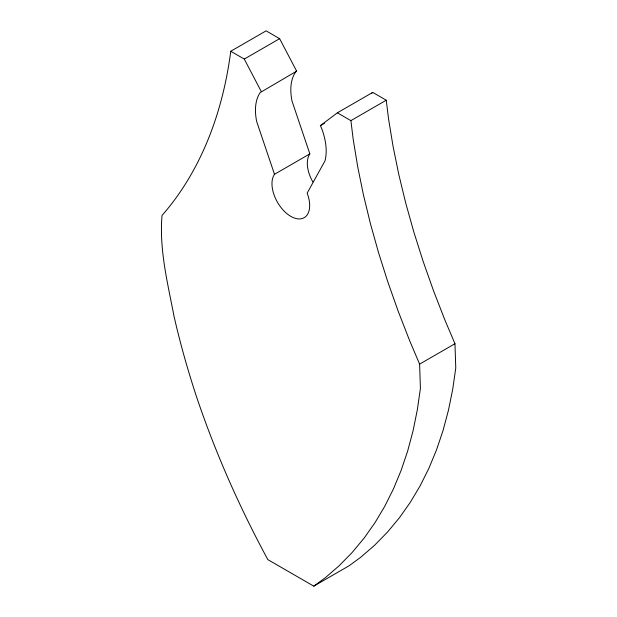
<?xml version="1.0" encoding="UTF-8"?>
<svg xmlns="http://www.w3.org/2000/svg" width="617" height="617" viewBox="0 0 617 617"><rect width="100%" height="100%" fill="white"/><g stroke="black" fill="none" stroke-linecap="round" stroke-linejoin="round"><path stroke-width="0.93" d="M230.75 51.257C223.099 110.674 201.936 169.906 162.04 215.433C159.086 249.415 167.67 282.933 173.979 316.081C180.272 343.715 188 370.994 196.908 397.896C215.811 453.734 239.782 507.806 267.855 559.634L313.791 586.15L349.145 565.743L360.667 557.313L374.573 545.281L387.491 532.093L399.4 517.779L410.274 502.377L420.092 485.926L428.83 468.45L436.481 449.994L443.021 430.589L448.443 410.282L452.739 389.119L455.77 367.987L454.96 343.723L444.973 320.2L433.496 290.692L423.123 261.323L413.876 232.162L405.778 203.255L398.844 174.688L393.091 146.507L388.533 118.78L386.25 100.216L372.722 92.403L337.368 112.811L320.354 125.652L321.442 127.912A50 28.868 60 0 1 324.974 160.929L307.15 193.144A26.662 15.394 60 0 1 290.823 216.374A26.662 15.394 60 0 1 274.496 174.295L256.672 121.503A50 28.868 60 0 1 260.204 92.565L296.646 71.148L279.632 38.663L266.104 30.85L230.75 51.257L244.278 59.07L261.292 91.555M296.646 71.148L295.558 72.15A50 28.868 60 0 0 292.026 101.088L309.85 153.88A26.662 15.394 60 0 0 312.842 181.892M371.511 93.452L372.722 92.403M313.791 586.15L325.313 577.728L339.219 565.689L352.137 552.5L364.045 538.194L374.92 522.792L384.738 506.333L393.476 488.857L401.127 470.401L407.667 451.004L413.089 430.697L417.385 409.534L420.416 388.401L419.606 364.13L409.626 340.615L398.142 311.107L387.769 281.738L378.522 252.569L370.424 223.67L363.49 195.095L357.737 166.914L353.179 139.187L350.896 120.624L337.368 112.811M244.278 59.07L279.632 38.663M320.354 125.652L324.465 123.284M350.896 120.624L386.25 100.216M274.496 174.295L309.85 153.88M419.606 364.13L454.96 343.723"/></g></svg>
